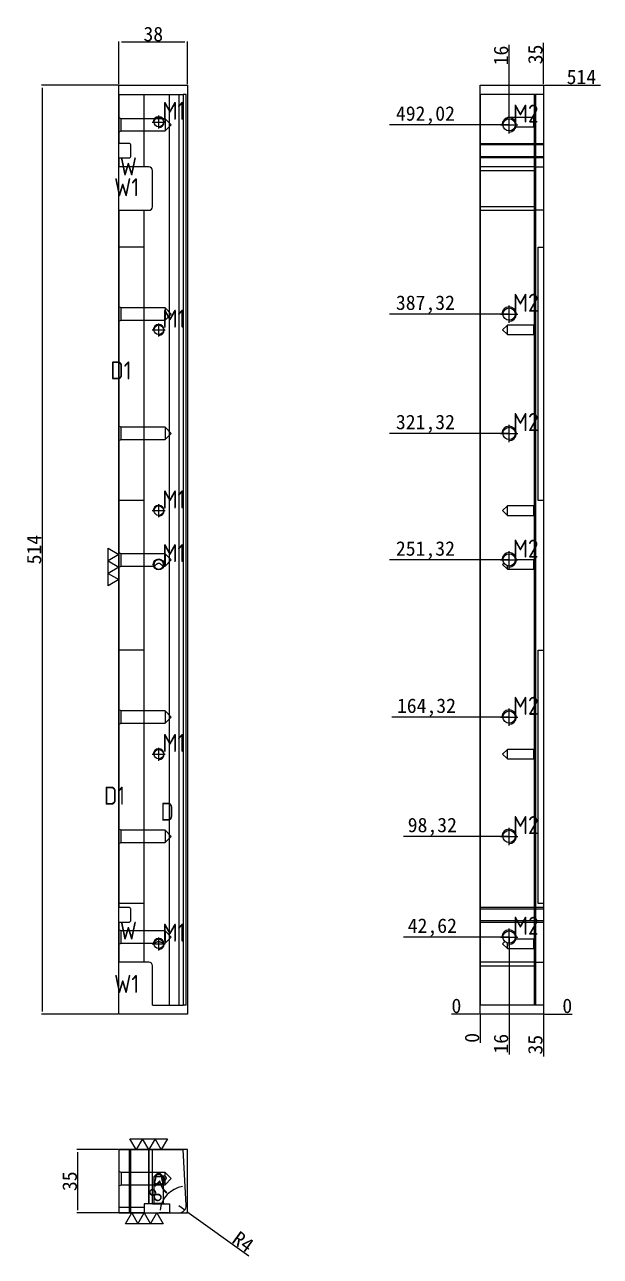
# Model space of a CAD drawing. Header units: millimetres. Extents: x 16103 to 17049, y 60549 to 61253.
# Drawn here: x 16103 to 16421, y 60549 to 61231 of the extents above; entities that cross this region are included whole.
import ezdxf

# ---------------------------------------------------------------- set-up
doc = ezdxf.new("R2010")
doc.units = ezdxf.units.MM
doc.linetypes.add('CENTER', pattern=[0])
doc.linetypes.add('DASHED', pattern=[0])
doc.layers.add('dim', color=4, linetype='Continuous')
doc.layers.add('PUNCH', color=2, linetype='Continuous')
doc.layers.add('dim_temp', color=161, linetype='Continuous', lineweight=9)
doc.styles.add('_PUG_ERP', font='txt')
doc.styles.add('gbenor', font='gbenor.shx', dxfattribs={"bigfont": 'gbcbig'})
doc.dimstyles.new('_PUG_ERP', dxfattribs={"dimtxt": 8, "dimasz": 1.5, "dimexe": 0.5, "dimexo": 0.5, "dimgap": 0.5, "dimtad": 1, "dimtxsty": '_PUG_ERP', "dimblk": 'CLOSEDBLANK', "dimcen": 0, "dimclrd": 4, "dimclre": 4, "dimclrt": 3, "dimazin": 3, "dimtfac": 1, "dimtmove": 0, "dimatfit": 3, "dimldrblk": 'CLOSEDBLANK', "dimlwd": 9, "dimlwe": 9})

# ---------------------------------------------------------------- blocks, each defined once
blk = doc.blocks.new('*D1266')
at = {"layer": 'Defpoints', "color": 0}
for p in [(16155.11, 61221.2), (16155.11, 61197.48), (16193.11, 61197.48)]:
    blk.add_point(p, dxfattribs=at)
at = {"layer": 'dim', "color": 4, "lineweight": 9}
for p, q in [((16155.11, 61197.98), (16155.11, 61221.7)), ((16191.61, 61221.2), (16156.61, 61221.2)), ((16193.11, 61197.98), (16193.11, 61221.7))]:
    blk.add_line(p, q, dxfattribs=at)
at = {"layer": 'dim', "color": 3, "lineweight": 18, "insert": (16174.11, 61225.7), "char_height": 8, "attachment_point": 5, "style": '_PUG_ERP'}
blk.add_mtext('38', dxfattribs=at)
blk = doc.blocks.new('_ClosedBlank')
blk = doc.blocks.new('*D1267')
at = {"layer": 'Defpoints', "color": 0}
for p in [(16155.11, 61197.48), (16112.7, 60683.48), (16155.11, 60683.48)]:
    blk.add_point(p, dxfattribs=at)
at = {"layer": 'dim', "color": 4, "lineweight": 9}
for p, q in [((16154.61, 61197.48), (16112.2, 61197.48)), ((16112.7, 61195.98), (16112.7, 60684.98)), ((16154.61, 60683.48), (16112.2, 60683.48))]:
    blk.add_line(p, q, dxfattribs=at)
at = {"layer": 'dim', "color": 3, "lineweight": 18, "insert": (16108.2, 60940.48), "char_height": 8, "attachment_point": 5, "rotation": 90, "style": '_PUG_ERP'}
blk.add_mtext('514', dxfattribs=at)
blk = doc.blocks.new('*D1268')
at = {"layer": 'Defpoints', "color": 0}
for p in [(16132.4, 60608.48), (16155.11, 60608.48), (16155.11, 60573.48)]:
    blk.add_point(p, dxfattribs=at)
at = {"layer": 'dim', "color": 4, "lineweight": 9}
for p, q in [((16154.61, 60608.48), (16131.9, 60608.48)), ((16132.4, 60574.98), (16132.4, 60606.98)), ((16154.61, 60573.48), (16131.9, 60573.48))]:
    blk.add_line(p, q, dxfattribs=at)
at = {"layer": 'dim', "color": 3, "lineweight": 18, "insert": (16127.9, 60590.98), "char_height": 8, "attachment_point": 5, "rotation": 90, "style": '_PUG_ERP'}
blk.add_mtext('35', dxfattribs=at)
blk = doc.blocks.new('*D1269')
at = {"layer": 'Defpoints', "color": 0}
for p in [(16354.96, 60683.48), (16389.96, 60683.48), (16399.96, 60683.48)]:
    blk.add_point(p, dxfattribs=at)
at = {"layer": 'dim', "color": 4, "lineweight": 9}
blk.add_line((16390.46, 60683.48), (16405.79, 60683.48), dxfattribs=at)
at = {"layer": 'dim', "color": 3, "lineweight": 18, "insert": (16403.12, 60687.98), "char_height": 8, "attachment_point": 5, "style": '_PUG_ERP'}
blk.add_mtext('0', dxfattribs=at)
blk = doc.blocks.new('*D1270')
at = {"layer": 'Defpoints', "color": 0}
for p in [(16389.96, 61197.48), (16399.96, 61197.48), (16354.96, 60683.48)]:
    blk.add_point(p, dxfattribs=at)
at = {"layer": 'dim', "color": 4, "lineweight": 9}
blk.add_line((16390.46, 61197.48), (16421.41, 61197.48), dxfattribs=at)
at = {"layer": 'dim', "color": 3, "lineweight": 18, "insert": (16410.93, 61201.98), "char_height": 8, "attachment_point": 5, "style": '_PUG_ERP'}
blk.add_mtext('514', dxfattribs=at)
blk = doc.blocks.new('*D1271')
at = {"layer": 'Defpoints', "color": 0}
for p in [(16344.96, 60683.48), (16354.96, 60683.48), (16354.96, 60683.48)]:
    blk.add_point(p, dxfattribs=at)
at = {"layer": 'dim', "color": 4, "lineweight": 9}
blk.add_line((16354.46, 60683.48), (16339.12, 60683.48), dxfattribs=at)
at = {"layer": 'dim', "color": 3, "lineweight": 18, "insert": (16341.79, 60687.98), "char_height": 8, "attachment_point": 5, "style": '_PUG_ERP'}
blk.add_mtext('0', dxfattribs=at)
blk = doc.blocks.new('*D1272')
at = {"layer": 'Defpoints', "color": 0}
for p in [(16344.96, 60726.09), (16370.96, 60726.1), (16354.96, 60683.48)]:
    blk.add_point(p, dxfattribs=at)
at = {"layer": 'dim', "color": 4, "lineweight": 9}
for p, q in [((16347.96, 60726.09), (16312.46, 60726.09)), ((16350.96, 60726.1), (16347.96, 60726.09)), ((16370.46, 60726.1), (16350.96, 60726.1))]:
    blk.add_line(p, q, dxfattribs=at)
at = {"layer": 'dim', "color": 3, "lineweight": 18, "insert": (16328.46, 60731.36), "char_height": 8, "attachment_point": 5, "style": '_PUG_ERP'}
blk.add_mtext('42,62', dxfattribs=at)
blk = doc.blocks.new('*D1273')
at = {"layer": 'Defpoints', "color": 0}
for p in [(16344.96, 60781.79), (16370.96, 60781.8), (16354.96, 60683.48)]:
    blk.add_point(p, dxfattribs=at)
at = {"layer": 'dim', "color": 4, "lineweight": 9}
for p, q in [((16347.96, 60781.79), (16312.46, 60781.79)), ((16350.96, 60781.8), (16347.96, 60781.79)), ((16370.46, 60781.8), (16350.96, 60781.8))]:
    blk.add_line(p, q, dxfattribs=at)
at = {"layer": 'dim', "color": 3, "lineweight": 18, "insert": (16328.46, 60787.06), "char_height": 8, "attachment_point": 5, "style": '_PUG_ERP'}
blk.add_mtext('98,32', dxfattribs=at)
blk = doc.blocks.new('*D1274')
at = {"layer": 'Defpoints', "color": 0}
for p in [(16344.96, 60847.79), (16370.96, 60847.8), (16354.96, 60683.48)]:
    blk.add_point(p, dxfattribs=at)
at = {"layer": 'dim', "color": 4, "lineweight": 9}
for p, q in [((16347.96, 60847.79), (16305.98, 60847.79)), ((16350.96, 60847.8), (16347.96, 60847.79)), ((16370.46, 60847.8), (16350.96, 60847.8))]:
    blk.add_line(p, q, dxfattribs=at)
at = {"layer": 'dim', "color": 3, "lineweight": 18, "insert": (16325.22, 60853.06), "char_height": 8, "attachment_point": 5, "style": '_PUG_ERP'}
blk.add_mtext('164,32', dxfattribs=at)
blk = doc.blocks.new('*D1275')
at = {"layer": 'Defpoints', "color": 0}
for p in [(16344.96, 60934.79), (16370.96, 60934.8), (16354.96, 60683.48)]:
    blk.add_point(p, dxfattribs=at)
at = {"layer": 'dim', "color": 4, "lineweight": 9}
for p, q in [((16347.96, 60934.79), (16304.84, 60934.79)), ((16350.96, 60934.8), (16347.96, 60934.79)), ((16370.46, 60934.8), (16350.96, 60934.8))]:
    blk.add_line(p, q, dxfattribs=at)
at = {"layer": 'dim', "color": 3, "lineweight": 18, "insert": (16324.65, 60940.06), "char_height": 8, "attachment_point": 5, "style": '_PUG_ERP'}
blk.add_mtext('251,32', dxfattribs=at)
blk = doc.blocks.new('*D1276')
at = {"layer": 'Defpoints', "color": 0}
for p in [(16344.96, 61004.79), (16370.96, 61004.8), (16354.96, 60683.48)]:
    blk.add_point(p, dxfattribs=at)
at = {"layer": 'dim', "color": 4, "lineweight": 9}
for p, q in [((16347.96, 61004.79), (16304.84, 61004.79)), ((16350.96, 61004.8), (16347.96, 61004.79)), ((16370.46, 61004.8), (16350.96, 61004.8))]:
    blk.add_line(p, q, dxfattribs=at)
at = {"layer": 'dim', "color": 3, "lineweight": 18, "insert": (16324.65, 61010.06), "char_height": 8, "attachment_point": 5, "style": '_PUG_ERP'}
blk.add_mtext('321,32', dxfattribs=at)
blk = doc.blocks.new('*D1277')
at = {"layer": 'Defpoints', "color": 0}
for p in [(16344.96, 61070.79), (16370.96, 61070.8), (16354.96, 60683.48)]:
    blk.add_point(p, dxfattribs=at)
at = {"layer": 'dim', "color": 4, "lineweight": 9}
for p, q in [((16347.96, 61070.79), (16304.84, 61070.79)), ((16350.96, 61070.8), (16347.96, 61070.79)), ((16370.46, 61070.8), (16350.96, 61070.8))]:
    blk.add_line(p, q, dxfattribs=at)
at = {"layer": 'dim', "color": 3, "lineweight": 18, "insert": (16324.65, 61076.06), "char_height": 8, "attachment_point": 5, "style": '_PUG_ERP'}
blk.add_mtext('387,32', dxfattribs=at)
blk = doc.blocks.new('*D1278')
at = {"layer": 'Defpoints', "color": 0}
for p in [(16344.96, 61175.49), (16370.96, 61175.5), (16354.96, 60683.48)]:
    blk.add_point(p, dxfattribs=at)
at = {"layer": 'dim', "color": 4, "lineweight": 9}
for p, q in [((16347.96, 61175.49), (16304.84, 61175.49)), ((16350.96, 61175.5), (16347.96, 61175.49)), ((16370.46, 61175.5), (16350.96, 61175.5))]:
    blk.add_line(p, q, dxfattribs=at)
at = {"layer": 'dim', "color": 3, "lineweight": 18, "insert": (16324.65, 61180.76), "char_height": 8, "attachment_point": 5, "style": '_PUG_ERP'}
blk.add_mtext('492,02', dxfattribs=at)
blk = doc.blocks.new('*D1279')
at = {"layer": 'Defpoints', "color": 0}
for p in [(16354.96, 60683.48), (16389.96, 60683.48), (16389.96, 60673.48)]:
    blk.add_point(p, dxfattribs=at)
at = {"layer": 'dim', "color": 4, "lineweight": 9}
for p, q in [((16389.96, 60682.98), (16389.96, 60679.48)), ((16389.96, 60679.48), (16389.96, 60676.48)), ((16389.96, 60676.48), (16389.96, 60660.02))]:
    blk.add_line(p, q, dxfattribs=at)
at = {"layer": 'dim', "color": 3, "lineweight": 18, "insert": (16385.46, 60666.5), "char_height": 8, "attachment_point": 5, "rotation": 90, "style": '_PUG_ERP'}
blk.add_mtext('35', dxfattribs=at)
blk = doc.blocks.new('*D1280')
at = {"layer": 'Defpoints', "color": 0}
for p in [(16370.96, 60726.1), (16354.96, 60683.48), (16370.96, 60673.48)]:
    blk.add_point(p, dxfattribs=at)
at = {"layer": 'dim', "color": 4, "lineweight": 9}
blk.add_line((16370.96, 60725.6), (16370.96, 60661.17), dxfattribs=at)
at = {"layer": 'dim', "color": 3, "lineweight": 18, "insert": (16366.46, 60667.07), "char_height": 8, "attachment_point": 5, "rotation": 90, "style": '_PUG_ERP'}
blk.add_mtext('16', dxfattribs=at)
blk = doc.blocks.new('*D1281')
at = {"layer": 'Defpoints', "color": 0}
for p in [(16354.96, 60683.48), (16354.96, 60683.48), (16354.96, 60673.48)]:
    blk.add_point(p, dxfattribs=at)
at = {"layer": 'dim', "color": 4, "lineweight": 9}
blk.add_line((16354.96, 60682.98), (16354.96, 60667.64), dxfattribs=at)
at = {"layer": 'dim', "color": 3, "lineweight": 18, "insert": (16350.46, 60670.31), "char_height": 8, "attachment_point": 5, "rotation": 90, "style": '_PUG_ERP'}
blk.add_mtext('0', dxfattribs=at)
blk = doc.blocks.new('*D1282')
at = {"layer": 'Defpoints', "color": 0}
for p in [(16389.96, 61207.48), (16389.96, 61197.48), (16354.96, 60683.48)]:
    blk.add_point(p, dxfattribs=at)
at = {"layer": 'dim', "color": 4, "lineweight": 9}
for p, q in [((16389.96, 61204.48), (16389.96, 61220.93)), ((16389.96, 61201.48), (16389.96, 61204.48)), ((16389.96, 61197.98), (16389.96, 61201.48))]:
    blk.add_line(p, q, dxfattribs=at)
at = {"layer": 'dim', "color": 3, "lineweight": 18, "insert": (16385.46, 61214.45), "char_height": 8, "attachment_point": 5, "rotation": 90, "style": '_PUG_ERP'}
blk.add_mtext('35', dxfattribs=at)
blk = doc.blocks.new('*D1283')
at = {"layer": 'Defpoints', "color": 0}
for p in [(16370.96, 61207.48), (16370.96, 61175.5), (16354.96, 60683.48)]:
    blk.add_point(p, dxfattribs=at)
at = {"layer": 'dim', "color": 4, "lineweight": 9}
blk.add_line((16370.96, 61176), (16370.96, 61219.79), dxfattribs=at)
at = {"layer": 'dim', "color": 3, "lineweight": 18, "insert": (16366.46, 61213.88), "char_height": 8, "attachment_point": 5, "rotation": 90, "style": '_PUG_ERP'}
blk.add_mtext('16', dxfattribs=at)
blk = doc.blocks.new('*D1284')
at = {"layer": 'Defpoints', "color": 0}
for p in [(16190.67, 60608.48), (16184.71, 60585.95), (16192.28, 60577.69), (16183.11, 60573.48), (16188.29, 60573.48)]:
    blk.add_point(p, dxfattribs=at)
at = {"layer": 'dim', "color": 4, "lineweight": 9}
blk.add_line((16182.61, 60573.48), (16177.29, 60573.48), dxfattribs=at)
blk.add_arc((16192.51, 60573.48), 14.71, 98.84355, 174.15645, dxfattribs=at)
at = {"layer": 'dim', "color": 3, "lineweight": 18, "insert": (16178.43, 60586.83), "char_height": 8, "attachment_point": 5, "rotation": 46.5, "style": '_PUG_ERP'}
blk.add_mtext('87%%d', dxfattribs=at)
blk = doc.blocks.new('*D1285')
at = {"layer": 'Defpoints', "color": 0}
for p in [(16188.29, 60577.48), (16191.54, 60575.14)]:
    blk.add_point(p, dxfattribs=at)
at = {"layer": 'dim', "color": 4, "lineweight": 9}
for p, q in [((16188.29, 60577.48), (16191.54, 60575.14)), ((16192.75, 60574.26), (16226.99, 60549.62))]:
    blk.add_line(p, q, dxfattribs=at)
at = {"layer": 'dim', "color": 3, "lineweight": 18, "insert": (16223.8, 60557.46), "char_height": 8, "attachment_point": 5, "rotation": 324.25051, "style": '_PUG_ERP'}
blk.add_mtext('R4', dxfattribs=at)

msp = doc.modelspace()

# ---------------------------------------------------------------- linework, layer by layer
at = {"layer": 'dim', "color": 252, "lineweight": 18}
for points in [[(16155.109, 61197.476), (16193.109, 61197.476), (16193.109, 60683.476), (16155.109, 60683.476)], [(16354.956, 61197.476), (16389.956, 61197.476), (16389.956, 60683.476), (16354.956, 60683.476)]]:
    msp.add_lwpolyline(points, close=True, dxfattribs=at)
at = {"layer": 'dim', "color": 252, "linetype": 'DASHED', "lineweight": 18, "ltscale": 0.38955}
msp.add_lwpolyline([(16155.109, 60573.476), (16193.109, 60573.476), (16193.109, 60608.476), (16155.109, 60608.476)], close=True, dxfattribs=at)
at = {"layer": 'dim_temp', "lineweight": 18}
for points in [[(16149.109, 60941.187), (16155.109, 60937.723), (16149.109, 60934.259), (16155.109, 60930.795), (16149.109, 60927.331), (16155.109, 60923.867), (16149.109, 60920.403), (16149.109, 60941.187)], [(16182.013, 60614.476), (16178.549, 60608.476), (16175.085, 60614.476), (16171.62, 60608.476), (16168.156, 60614.476), (16164.692, 60608.476), (16161.228, 60614.476), (16182.013, 60614.476)], [(16158.717, 60567.476), (16162.181, 60573.476), (16165.645, 60567.476), (16169.109, 60573.476), (16172.574, 60567.476), (16176.038, 60573.476), (16179.502, 60567.476), (16158.717, 60567.476)]]:
    msp.add_lwpolyline(points, close=True, dxfattribs=at)
at = {"layer": 'PUNCH', "color": 151, "linetype": 'Continuous', "lineweight": 18}
for p, q in [((16155.109, 61192.314), (16190.671, 61192.314)), ((16155.109, 61192.314), (16155.109, 61165.195)), ((16192.285, 61192.314), (16190.671, 61192.314)), ((16190.671, 61192.314), (16190.671, 60688.476)), ((16192.285, 61192.314), (16192.29, 61192.314)), ((16192.29, 60688.476), (16192.29, 61192.314)), ((16385.747, 61192.314), (16354.956, 61192.314)), ((16354.956, 61192.314), (16354.956, 60688.476)), ((16389.956, 61192.314), (16385.747, 61192.314)), ((16389.956, 61192.314), (16389.956, 60688.476)), ((16155.109, 61157.195), (16155.109, 61152.195)), ((16155.109, 61128.195), (16155.109, 60742.395)), ((16155.109, 60734.395), (16155.109, 60712.195)), ((16173.62, 60688.476), (16190.671, 60688.476)), ((16192.285, 60688.476), (16190.671, 60688.476)), ((16192.285, 60688.476), (16192.29, 60688.476)), ((16385.747, 60688.476), (16354.956, 60688.476)), ((16389.956, 60688.476), (16385.747, 60688.476)), ((16155.109, 60608.476), (16171.62, 60608.476)), ((16155.109, 60608.476), (16155.109, 60573.476)), ((16171.62, 60608.476), (16173.62, 60608.476)), ((16173.62, 60608.476), (16190.671, 60608.476)), ((16192.285, 60577.685), (16190.671, 60608.476)), ((16169.109, 60578.476), (16169.109, 60573.476)), ((16183.109, 60578.476), (16183.109, 60573.476)), ((16169.109, 60573.476), (16155.109, 60573.476)), ((16183.109, 60573.476), (16188.29, 60573.476))]:
    msp.add_line(p, q, dxfattribs=at)
at = {"layer": 'PUNCH', "color": 2, "linetype": 'DASHED', "lineweight": 13, "ltscale": 0.38955}
for p, q in [((16169.109, 61152.195), (16169.109, 61192.314)), ((16183.109, 60688.476), (16183.109, 61192.314)), ((16384.956, 60688.476), (16384.956, 61192.314)), ((16169.109, 60712.195), (16169.109, 61128.195)), ((16169.109, 61107.895), (16155.109, 61107.895)), ((16386.986, 60967.695), (16386.986, 61107.895)), ((16169.109, 60967.695), (16155.109, 60967.695)), ((16169.109, 60884.895), (16155.109, 60884.895)), ((16386.986, 60744.695), (16386.986, 60884.895)), ((16169.109, 60744.695), (16155.109, 60744.695)), ((16169.109, 60576.446), (16155.109, 60576.446))]:
    msp.add_line(p, q, dxfattribs=at)
at = {"layer": 'PUNCH', "color": 155, "linetype": 'DASHED', "lineweight": 13, "ltscale": 0.38955}
for p, q in [((16188.29, 61192.314), (16188.29, 60688.476)), ((16389.956, 61164.495), (16354.956, 61164.495)), ((16354.956, 61157.895), (16389.956, 61157.895)), ((16354.956, 61150.195), (16384.956, 61150.195)), ((16384.956, 61130.195), (16354.956, 61130.195)), ((16354.956, 60741.695), (16389.956, 60741.695)), ((16389.956, 60735.095), (16354.956, 60735.095)), ((16354.956, 60710.195), (16384.956, 60710.195)), ((16160.909, 60608.476), (16160.909, 60573.476)), ((16160.909, 60573.476), (16160.909, 60608.476)), ((16160.909, 60573.476), (16160.909, 60608.476)), ((16160.909, 60608.476), (16160.909, 60573.476)), ((16171.62, 60578.476), (16171.62, 60608.476)), ((16171.62, 60608.476), (16171.62, 60578.476))]:
    msp.add_line(p, q, dxfattribs=at)
at = {"layer": 'PUNCH', "color": 155, "linetype": 'Continuous', "lineweight": 18}
for p, q in [((16192.285, 60688.476), (16192.285, 61192.314)), ((16385.747, 60688.476), (16385.747, 61192.314)), ((16171.62, 60578.476), (16171.62, 60608.476))]:
    msp.add_line(p, q, dxfattribs=at)
at = {"layer": 'PUNCH', "color": 5, "linetype": 'DASHED', "lineweight": 13, "ltscale": 0.38955}
for p, q in [((16156.303, 61178.898), (16155.109, 61179.495)), ((16180.689, 61178.898), (16156.303, 61178.898)), ((16156.303, 61175.495), (16156.303, 61178.898)), ((16156.303, 61172.092), (16156.303, 61175.495)), ((16184.092, 61175.495), (16180.689, 61178.898)), ((16180.689, 61178.898), (16180.689, 61172.092)), ((16180.689, 61172.092), (16184.092, 61175.495)), ((16369.956, 61179.617), (16367.353, 61177.014)), ((16367.353, 61177.014), (16367.745, 61176.622)), ((16384.559, 61179.617), (16369.956, 61179.617)), ((16369.956, 61178.748), (16369.956, 61179.617)), ((16384.956, 61180.014), (16384.559, 61179.617)), ((16384.559, 61174.411), (16384.559, 61179.617)), ((16155.109, 61171.495), (16156.303, 61172.092)), ((16156.303, 61172.092), (16180.689, 61172.092)), ((16374.182, 61174.411), (16384.559, 61174.411)), ((16384.559, 61174.411), (16384.956, 61174.014)), ((16156.303, 61074.198), (16155.109, 61074.795)), ((16180.689, 61074.198), (16156.303, 61074.198)), ((16156.303, 61070.795), (16156.303, 61074.198)), ((16184.092, 61070.795), (16180.689, 61074.198)), ((16180.689, 61074.198), (16180.689, 61067.392)), ((16155.109, 61066.795), (16156.303, 61067.392)), ((16156.303, 61067.392), (16156.303, 61070.795)), ((16156.303, 61067.392), (16180.689, 61067.392)), ((16180.689, 61067.392), (16184.092, 61070.795)), ((16369.956, 61064.617), (16367.353, 61062.014)), ((16367.353, 61062.014), (16369.956, 61059.411)), ((16384.559, 61064.617), (16369.956, 61064.617)), ((16369.956, 61059.411), (16369.956, 61064.617)), ((16369.956, 61059.411), (16384.559, 61059.411)), ((16384.956, 61065.014), (16384.559, 61064.617)), ((16384.559, 61059.411), (16384.559, 61064.617)), ((16384.559, 61059.411), (16384.956, 61059.014)), ((16156.303, 61008.198), (16155.109, 61008.795)), ((16180.689, 61008.198), (16156.303, 61008.198)), ((16156.303, 61004.795), (16156.303, 61008.198)), ((16156.303, 61001.392), (16156.303, 61004.795)), ((16184.092, 61004.795), (16180.689, 61008.198)), ((16180.689, 61008.198), (16180.689, 61001.392)), ((16180.689, 61001.392), (16184.092, 61004.795)), ((16155.109, 61000.795), (16156.303, 61001.392)), ((16156.303, 61001.392), (16180.689, 61001.392)), ((16369.956, 60964.617), (16367.353, 60962.014)), ((16384.559, 60964.617), (16369.956, 60964.617)), ((16369.956, 60959.411), (16369.956, 60964.617)), ((16384.956, 60965.014), (16384.559, 60964.617)), ((16384.559, 60959.411), (16384.559, 60964.617)), ((16367.353, 60962.014), (16369.956, 60959.411)), ((16369.956, 60959.411), (16384.559, 60959.411)), ((16384.559, 60959.411), (16384.956, 60959.014)), ((16156.303, 60938.198), (16155.109, 60938.795)), ((16180.689, 60938.198), (16156.303, 60938.198)), ((16156.303, 60934.795), (16156.303, 60938.198)), ((16184.092, 60934.795), (16180.689, 60938.198)), ((16180.689, 60938.198), (16180.689, 60931.392)), ((16155.109, 60930.795), (16156.303, 60931.392)), ((16156.303, 60931.392), (16156.303, 60934.795)), ((16156.303, 60931.392), (16174.661, 60931.392)), ((16179.558, 60931.392), (16180.689, 60931.392)), ((16180.689, 60931.392), (16184.092, 60934.795)), ((16368.07, 60932.992), (16367.353, 60932.276)), ((16367.353, 60932.276), (16369.956, 60929.673)), ((16369.956, 60929.673), (16369.956, 60931.542)), ((16384.559, 60934.879), (16374.358, 60934.879)), ((16384.956, 60935.276), (16384.559, 60934.879)), ((16384.559, 60929.673), (16384.559, 60934.879)), ((16369.956, 60929.673), (16384.559, 60929.673)), ((16384.559, 60929.673), (16384.956, 60929.276)), ((16156.303, 60851.198), (16155.109, 60851.795)), ((16180.689, 60851.198), (16156.303, 60851.198)), ((16156.303, 60847.795), (16156.303, 60851.198)), ((16184.092, 60847.795), (16180.689, 60851.198)), ((16180.689, 60851.198), (16180.689, 60844.392)), ((16155.109, 60843.795), (16156.303, 60844.392)), ((16156.303, 60844.392), (16156.303, 60847.795)), ((16156.303, 60844.392), (16180.689, 60844.392)), ((16180.689, 60844.392), (16184.092, 60847.795)), ((16369.956, 60829.879), (16367.353, 60827.276)), ((16384.559, 60829.879), (16369.956, 60829.879)), ((16369.956, 60824.673), (16369.956, 60829.879)), ((16384.956, 60830.276), (16384.559, 60829.879)), ((16384.559, 60824.673), (16384.559, 60829.879)), ((16367.353, 60827.276), (16369.956, 60824.673)), ((16369.956, 60824.673), (16384.559, 60824.673)), ((16384.559, 60824.673), (16384.956, 60824.276)), ((16156.303, 60785.198), (16155.109, 60785.795)), ((16180.689, 60785.198), (16156.303, 60785.198)), ((16156.303, 60781.795), (16156.303, 60785.198)), ((16156.303, 60778.392), (16156.303, 60781.795)), ((16184.092, 60781.795), (16180.689, 60785.198)), ((16180.689, 60785.198), (16180.689, 60778.392)), ((16180.689, 60778.392), (16184.092, 60781.795)), ((16155.109, 60777.795), (16156.303, 60778.392)), ((16156.303, 60778.392), (16180.689, 60778.392)), ((16156.303, 60729.498), (16155.109, 60730.095)), ((16180.689, 60729.498), (16156.303, 60729.498)), ((16156.303, 60726.095), (16156.303, 60729.498)), ((16156.303, 60722.692), (16156.303, 60726.095)), ((16184.092, 60726.095), (16180.689, 60729.498)), ((16180.689, 60729.498), (16180.689, 60722.692)), ((16180.689, 60722.692), (16184.092, 60726.095)), ((16155.109, 60722.095), (16156.303, 60722.692)), ((16156.303, 60722.692), (16174.54, 60722.692)), ((16179.679, 60722.692), (16180.689, 60722.692)), ((16368.661, 60723.583), (16367.353, 60722.276)), ((16367.353, 60722.276), (16369.956, 60719.673)), ((16369.956, 60719.673), (16369.956, 60722.842)), ((16369.956, 60719.673), (16384.559, 60719.673)), ((16384.559, 60724.879), (16374.135, 60724.879)), ((16384.956, 60725.276), (16384.559, 60724.879)), ((16384.559, 60719.673), (16384.559, 60724.879)), ((16384.559, 60719.673), (16384.956, 60719.276)), ((16156.303, 60595.879), (16155.109, 60596.476)), ((16180.689, 60595.879), (16156.303, 60595.879)), ((16156.303, 60595.879), (16156.303, 60589.073)), ((16177.109, 60596.079), (16174.506, 60593.476)), ((16179.712, 60593.476), (16177.109, 60596.079)), ((16184.092, 60592.476), (16180.689, 60595.879)), ((16180.689, 60589.073), (16180.689, 60595.879)), ((16155.109, 60588.476), (16156.303, 60589.073)), ((16156.303, 60589.073), (16180.689, 60589.073)), ((16174.506, 60593.476), (16174.506, 60578.873)), ((16179.712, 60593.476), (16174.506, 60593.476)), ((16179.712, 60578.873), (16179.712, 60593.476)), ((16180.689, 60589.073), (16184.092, 60592.476)), ((16174.506, 60578.873), (16174.109, 60578.476)), ((16174.506, 60578.873), (16177.109, 60578.873)), ((16177.109, 60578.873), (16179.712, 60578.873)), ((16180.109, 60578.476), (16179.712, 60578.873))]:
    msp.add_line(p, q, dxfattribs=at)
at = {"layer": 'PUNCH', "color": 1, "linetype": 'CENTER', "lineweight": 18, "ltscale": 0.38955}
for p, q in [((16173.509, 61177.014), (16180.709, 61177.014)), ((16177.109, 61173.414), (16177.109, 61180.614)), ((16366.156, 61175.495), (16375.756, 61175.495)), ((16370.956, 61170.695), (16370.956, 61180.295)), ((16370.956, 61065.995), (16370.956, 61075.595)), ((16366.156, 61070.795), (16375.756, 61070.795)), ((16173.509, 61062.014), (16180.709, 61062.014)), ((16177.109, 61058.414), (16177.109, 61065.614)), ((16366.156, 61004.795), (16375.756, 61004.795)), ((16370.956, 60999.995), (16370.956, 61009.595)), ((16177.109, 60958.414), (16177.109, 60965.614)), ((16173.509, 60962.014), (16180.709, 60962.014)), ((16370.956, 60929.995), (16370.956, 60939.595)), ((16366.156, 60934.795), (16375.756, 60934.795)), ((16370.956, 60842.995), (16370.956, 60852.595)), ((16366.156, 60847.795), (16375.756, 60847.795)), ((16177.109, 60823.676), (16177.109, 60830.876)), ((16173.509, 60827.276), (16180.709, 60827.276)), ((16366.156, 60781.795), (16375.756, 60781.795)), ((16370.956, 60776.995), (16370.956, 60786.595)), ((16177.109, 60718.676), (16177.109, 60725.876)), ((16366.156, 60726.095), (16375.756, 60726.095)), ((16370.956, 60721.295), (16370.956, 60730.895)), ((16173.509, 60722.276), (16180.709, 60722.276))]:
    msp.add_line(p, q, dxfattribs=at)
at = {"layer": 'PUNCH', "color": 1, "linetype": 'DASHED', "lineweight": 13, "ltscale": 0.38955}
for p, q in [((16354.956, 61165.195), (16389.956, 61165.195)), ((16389.956, 60742.395), (16354.956, 60742.395))]:
    msp.add_line(p, q, dxfattribs=at)
at = {"layer": 'PUNCH', "color": 151, "linetype": 'DASHED', "lineweight": 13, "ltscale": 0.38955}
for p, q in [((16389.956, 61157.195), (16354.956, 61157.195)), ((16384.956, 61152.195), (16354.956, 61152.195)), ((16384.956, 61152.195), (16389.956, 61152.195)), ((16354.956, 61128.195), (16384.956, 61128.195)), ((16389.956, 61128.195), (16384.956, 61128.195)), ((16386.986, 61107.895), (16389.956, 61107.895)), ((16389.956, 60967.695), (16386.986, 60967.695)), ((16386.986, 60884.895), (16389.956, 60884.895)), ((16389.956, 60744.695), (16386.986, 60744.695)), ((16354.956, 60734.395), (16389.956, 60734.395)), ((16384.956, 60712.195), (16354.956, 60712.195)), ((16384.956, 60712.195), (16389.956, 60712.195)), ((16161.609, 60573.476), (16161.609, 60608.476))]:
    msp.add_line(p, q, dxfattribs=at)
at = {"layer": 'PUNCH', "color": 1, "linetype": 'Continuous', "lineweight": 18}
msp.add_line((16173.62, 60578.476), (16173.62, 60608.476), dxfattribs=at)
at = {"layer": 'PUNCH', "color": 2, "linetype": 'Continuous', "lineweight": 18}
for p, q in [((16171.62, 60578.476), (16169.109, 60578.476)), ((16173.62, 60578.476), (16171.62, 60578.476)), ((16173.62, 60578.476), (16183.109, 60578.476))]:
    msp.add_line(p, q, dxfattribs=at)
at = {"layer": 'PUNCH', "color": 5, "linetype": 'DASHED', "lineweight": 13, "ltscale": 0.38955}
for points in [[(16175.313, 61178.898), (16175.313, 61178.898), (16175.313, 61178.898), (16175.313, 61178.898), (16175.313, 61178.898), (16175.313, 61178.898), (16175.313, 61178.898), (16175.313, 61178.898), (16175.313, 61178.898), (16175.312, 61178.898), (16175.312, 61178.897), (16175.312, 61178.897), (16175.312, 61178.897), (16175.312, 61178.897), (16175.312, 61178.897), (16175.311, 61178.897), (16175.311, 61178.896), (16175.311, 61178.896), (16175.311, 61178.896), (16175.31, 61178.896), (16175.31, 61178.895), (16175.31, 61178.895), (16175.31, 61178.895), (16175.309, 61178.895), (16175.309, 61178.894), (16175.309, 61178.894), (16175.308, 61178.894), (16175.308, 61178.893), (16175.308, 61178.893), (16175.307, 61178.893), (16175.307, 61178.892), (16175.306, 61178.892), (16175.306, 61178.891), (16175.305, 61178.891), (16175.305, 61178.89), (16175.305, 61178.89), (16175.304, 61178.89), (16175.304, 61178.889), (16175.303, 61178.889), (16175.303, 61178.888), (16175.302, 61178.888), (16175.301, 61178.887), (16175.301, 61178.887), (16175.3, 61178.886), (16175.3, 61178.885), (16175.299, 61178.885), (16175.299, 61178.884), (16175.298, 61178.884), (16175.297, 61178.883), (16175.297, 61178.882), (16175.296, 61178.882)], [(16178.957, 61178.848), (16178.955, 61178.85), (16178.953, 61178.852), (16178.951, 61178.854), (16178.949, 61178.856), (16178.948, 61178.857), (16178.946, 61178.859), (16178.944, 61178.861), (16178.942, 61178.863), (16178.941, 61178.864), (16178.939, 61178.866), (16178.938, 61178.867), (16178.936, 61178.869), (16178.934, 61178.87), (16178.933, 61178.872), (16178.932, 61178.873), (16178.93, 61178.875), (16178.929, 61178.876), (16178.927, 61178.877), (16178.926, 61178.879), (16178.925, 61178.88), (16178.924, 61178.881), (16178.922, 61178.882), (16178.921, 61178.883), (16178.92, 61178.884), (16178.919, 61178.885), (16178.918, 61178.886), (16178.917, 61178.887), (16178.916, 61178.888), (16178.915, 61178.889), (16178.914, 61178.89), (16178.913, 61178.891), (16178.913, 61178.892), (16178.912, 61178.892), (16178.911, 61178.893), (16178.911, 61178.894), (16178.91, 61178.894), (16178.909, 61178.895), (16178.909, 61178.895), (16178.908, 61178.896), (16178.908, 61178.896), (16178.908, 61178.896), (16178.907, 61178.897), (16178.907, 61178.897), (16178.907, 61178.897), (16178.906, 61178.898), (16178.906, 61178.898), (16178.906, 61178.898), (16178.906, 61178.898), (16178.906, 61178.898), (16178.906, 61178.898)], [(16174.612, 60931.542), (16174.708, 60931.575), (16174.802, 60931.611), (16174.895, 60931.651), (16174.987, 60931.694), (16175.078, 60931.742), (16175.167, 60931.792), (16175.255, 60931.847), (16175.342, 60931.905), (16175.428, 60931.968), (16175.514, 60932.034), (16175.599, 60932.104), (16175.684, 60932.177), (16175.768, 60932.253), (16175.854, 60932.331), (16175.942, 60932.411), (16176.033, 60932.492), (16176.128, 60932.573), (16176.228, 60932.653), (16176.334, 60932.73), (16176.447, 60932.801), (16176.569, 60932.865), (16176.697, 60932.919), (16176.833, 60932.96), (16176.974, 60932.985), (16177.118, 60932.992), (16177.262, 60932.982), (16177.402, 60932.955), (16177.538, 60932.913), (16177.666, 60932.858), (16177.785, 60932.793), (16177.898, 60932.721), (16178.003, 60932.644), (16178.101, 60932.564), (16178.195, 60932.484), (16178.284, 60932.404), (16178.371, 60932.324), (16178.457, 60932.247), (16178.542, 60932.171), (16178.626, 60932.099), (16178.71, 60932.03), (16178.794, 60931.965), (16178.879, 60931.904), (16178.965, 60931.846), (16179.053, 60931.792), (16179.141, 60931.741), (16179.232, 60931.695), (16179.323, 60931.651), (16179.416, 60931.612), (16179.511, 60931.575), (16179.607, 60931.542)], [(16174.639, 60931.455), (16174.64, 60931.453), (16174.641, 60931.45), (16174.642, 60931.448), (16174.642, 60931.445), (16174.643, 60931.443), (16174.644, 60931.441), (16174.645, 60931.439), (16174.645, 60931.437), (16174.646, 60931.435), (16174.647, 60931.433), (16174.647, 60931.431), (16174.648, 60931.429), (16174.649, 60931.427), (16174.649, 60931.425), (16174.65, 60931.423), (16174.651, 60931.421), (16174.651, 60931.42), (16174.652, 60931.418), (16174.652, 60931.416), (16174.653, 60931.415), (16174.653, 60931.413), (16174.654, 60931.412), (16174.654, 60931.411), (16174.655, 60931.409), (16174.655, 60931.408), (16174.656, 60931.407), (16174.656, 60931.405), (16174.657, 60931.404), (16174.657, 60931.403), (16174.657, 60931.402), (16174.658, 60931.401), (16174.658, 60931.4), (16174.658, 60931.399), (16174.659, 60931.399), (16174.659, 60931.398), (16174.659, 60931.397), (16174.659, 60931.396), (16174.66, 60931.396), (16174.66, 60931.395), (16174.66, 60931.395), (16174.66, 60931.394), (16174.66, 60931.394), (16174.661, 60931.393), (16174.661, 60931.393), (16174.661, 60931.393), (16174.661, 60931.392), (16174.661, 60931.392), (16174.661, 60931.392), (16174.661, 60931.392), (16174.661, 60931.392)], [(16179.558, 60931.392), (16179.558, 60931.392), (16179.558, 60931.392), (16179.558, 60931.392), (16179.558, 60931.392), (16179.558, 60931.392), (16179.558, 60931.393), (16179.558, 60931.393), (16179.558, 60931.393), (16179.558, 60931.393), (16179.558, 60931.394), (16179.558, 60931.394), (16179.559, 60931.394), (16179.559, 60931.395), (16179.559, 60931.395), (16179.559, 60931.395), (16179.559, 60931.396), (16179.559, 60931.396), (16179.56, 60931.397), (16179.56, 60931.397), (16179.56, 60931.398), (16179.56, 60931.399), (16179.56, 60931.399), (16179.561, 60931.4), (16179.561, 60931.401), (16179.561, 60931.401), (16179.561, 60931.402), (16179.562, 60931.403), (16179.562, 60931.404), (16179.562, 60931.404), (16179.563, 60931.405), (16179.563, 60931.406), (16179.563, 60931.407), (16179.564, 60931.408), (16179.564, 60931.409), (16179.564, 60931.41), (16179.565, 60931.411), (16179.565, 60931.412), (16179.565, 60931.413), (16179.566, 60931.414), (16179.566, 60931.416), (16179.567, 60931.417), (16179.567, 60931.418), (16179.567, 60931.419), (16179.568, 60931.42), (16179.568, 60931.422), (16179.569, 60931.423), (16179.569, 60931.424), (16179.57, 60931.426), (16179.57, 60931.427), (16179.571, 60931.429)], [(16174.543, 60722.708), (16174.542, 60722.707), (16174.542, 60722.707), (16174.542, 60722.706), (16174.542, 60722.705), (16174.542, 60722.705), (16174.542, 60722.704), (16174.542, 60722.704), (16174.542, 60722.703), (16174.542, 60722.703), (16174.542, 60722.702), (16174.542, 60722.702), (16174.541, 60722.701), (16174.541, 60722.701), (16174.541, 60722.7), (16174.541, 60722.7), (16174.541, 60722.699), (16174.541, 60722.699), (16174.541, 60722.699), (16174.541, 60722.698), (16174.541, 60722.698), (16174.541, 60722.697), (16174.541, 60722.697), (16174.541, 60722.697), (16174.541, 60722.696), (16174.541, 60722.696), (16174.541, 60722.696), (16174.54, 60722.695), (16174.54, 60722.695), (16174.54, 60722.695), (16174.54, 60722.695), (16174.54, 60722.694), (16174.54, 60722.694), (16174.54, 60722.694), (16174.54, 60722.694), (16174.54, 60722.693), (16174.54, 60722.693), (16174.54, 60722.693), (16174.54, 60722.693), (16174.54, 60722.693), (16174.54, 60722.693), (16174.54, 60722.693), (16174.54, 60722.692), (16174.54, 60722.692), (16174.54, 60722.692), (16174.54, 60722.692), (16174.54, 60722.692), (16174.54, 60722.692), (16174.54, 60722.692), (16174.54, 60722.692), (16174.54, 60722.692)], [(16179.651, 60722.837), (16179.638, 60722.893), (16179.622, 60722.958), (16179.601, 60723.03), (16179.575, 60723.111), (16179.543, 60723.199), (16179.505, 60723.293), (16179.46, 60723.395), (16179.405, 60723.503), (16179.342, 60723.615), (16179.269, 60723.729), (16179.186, 60723.845), (16179.092, 60723.963), (16178.987, 60724.079), (16178.873, 60724.191), (16178.749, 60724.298), (16178.614, 60724.4), (16178.47, 60724.495), (16178.319, 60724.58), (16178.162, 60724.657), (16177.998, 60724.722), (16177.828, 60724.778), (16177.655, 60724.821), (16177.479, 60724.852), (16177.302, 60724.872), (16177.122, 60724.879), (16176.942, 60724.873), (16176.764, 60724.856), (16176.589, 60724.826), (16176.416, 60724.785), (16176.245, 60724.731), (16176.08, 60724.667), (16175.922, 60724.592), (16175.771, 60724.508), (16175.626, 60724.415), (16175.49, 60724.313), (16175.364, 60724.207), (16175.248, 60724.095), (16175.142, 60723.98), (16175.046, 60723.863), (16174.961, 60723.746), (16174.887, 60723.631), (16174.822, 60723.519), (16174.767, 60723.41), (16174.719, 60723.307), (16174.68, 60723.211), (16174.648, 60723.121), (16174.621, 60723.039), (16174.599, 60722.964), (16174.582, 60722.899), (16174.569, 60722.842)], [(16174.569, 60722.842), (16174.656, 60722.868), (16174.743, 60722.895), (16174.831, 60722.924), (16174.918, 60722.954), (16175.007, 60722.986), (16175.096, 60723.019), (16175.185, 60723.054), (16175.276, 60723.09), (16175.367, 60723.127), (16175.46, 60723.164), (16175.555, 60723.203), (16175.651, 60723.241), (16175.749, 60723.28), (16175.849, 60723.318), (16175.952, 60723.356), (16176.057, 60723.393), (16176.165, 60723.428), (16176.275, 60723.46), (16176.387, 60723.49), (16176.501, 60723.517), (16176.617, 60723.539), (16176.736, 60723.558), (16176.857, 60723.571), (16176.978, 60723.58), (16177.099, 60723.583), (16177.22, 60723.581), (16177.341, 60723.573), (16177.462, 60723.56), (16177.581, 60723.543), (16177.698, 60723.521), (16177.813, 60723.495), (16177.926, 60723.466), (16178.037, 60723.433), (16178.145, 60723.398), (16178.25, 60723.362), (16178.353, 60723.325), (16178.454, 60723.286), (16178.553, 60723.247), (16178.65, 60723.209), (16178.745, 60723.17), (16178.84, 60723.131), (16178.933, 60723.094), (16179.026, 60723.057), (16179.117, 60723.022), (16179.207, 60722.988), (16179.297, 60722.955), (16179.386, 60722.925), (16179.474, 60722.895), (16179.562, 60722.868), (16179.65, 60722.842)], [(16179.679, 60722.692), (16179.679, 60722.692), (16179.679, 60722.692), (16179.679, 60722.692), (16179.679, 60722.692), (16179.679, 60722.693), (16179.679, 60722.693), (16179.679, 60722.693), (16179.679, 60722.693), (16179.679, 60722.694), (16179.679, 60722.694), (16179.679, 60722.695), (16179.678, 60722.695), (16179.678, 60722.695), (16179.678, 60722.696), (16179.678, 60722.697), (16179.678, 60722.697), (16179.678, 60722.698), (16179.678, 60722.699), (16179.678, 60722.699), (16179.678, 60722.7), (16179.677, 60722.701), (16179.677, 60722.702), (16179.677, 60722.703), (16179.677, 60722.704), (16179.677, 60722.705), (16179.677, 60722.706), (16179.677, 60722.707), (16179.676, 60722.708), (16179.676, 60722.709), (16179.676, 60722.71), (16179.676, 60722.711), (16179.676, 60722.713), (16179.675, 60722.714), (16179.675, 60722.715), (16179.675, 60722.717), (16179.675, 60722.718), (16179.674, 60722.72), (16179.674, 60722.721), (16179.674, 60722.723), (16179.674, 60722.724), (16179.673, 60722.726), (16179.673, 60722.728), (16179.673, 60722.729), (16179.672, 60722.731), (16179.672, 60722.733), (16179.672, 60722.735), (16179.671, 60722.736), (16179.671, 60722.738), (16179.671, 60722.74), (16179.67, 60722.742)], [(16179.607, 60593.476), (16179.583, 60593.17), (16179.566, 60592.859), (16179.558, 60592.544), (16179.561, 60592.227), (16179.574, 60591.913), (16179.596, 60591.606), (16179.623, 60591.305), (16179.653, 60591.014), (16179.681, 60590.737), (16179.702, 60590.474), (16179.712, 60590.226), (16179.706, 60589.999), (16179.678, 60589.794), (16179.622, 60589.613), (16179.536, 60589.461), (16179.416, 60589.337), (16179.261, 60589.24), (16179.072, 60589.171), (16178.852, 60589.123), (16178.605, 60589.095), (16178.334, 60589.08), (16178.046, 60589.074), (16177.744, 60589.073), (16177.431, 60589.073), (16177.115, 60589.074), (16176.8, 60589.073), (16176.487, 60589.073), (16176.185, 60589.074), (16175.897, 60589.08), (16175.625, 60589.094), (16175.378, 60589.122), (16175.157, 60589.168), (16174.966, 60589.236), (16174.81, 60589.331), (16174.687, 60589.454), (16174.6, 60589.606), (16174.543, 60589.787), (16174.514, 60589.992), (16174.507, 60590.219), (16174.516, 60590.467), (16174.538, 60590.731), (16174.566, 60591.009), (16174.595, 60591.301), (16174.623, 60591.601), (16174.644, 60591.909), (16174.658, 60592.225), (16174.661, 60592.541), (16174.653, 60592.856), (16174.637, 60593.167), (16174.612, 60593.476)], [(16175.168, 60593.476), (16175.248, 60593.133), (16175.299, 60592.78), (16175.312, 60592.417), (16175.286, 60592.059), (16175.225, 60591.707), (16175.138, 60591.37), (16175.034, 60591.05), (16174.922, 60590.745), (16174.811, 60590.458), (16174.708, 60590.192), (16174.618, 60589.944), (16174.551, 60589.721), (16174.512, 60589.526), (16174.511, 60589.362), (16174.551, 60589.235), (16174.639, 60589.145), (16174.775, 60589.093), (16174.957, 60589.073), (16175.181, 60589.08), (16175.442, 60589.107), (16175.734, 60589.144), (16176.052, 60589.183), (16176.391, 60589.218), (16176.743, 60589.241), (16177.105, 60589.25), (16177.465, 60589.242), (16177.819, 60589.219), (16178.158, 60589.184), (16178.476, 60589.145), (16178.769, 60589.108), (16179.03, 60589.081), (16179.255, 60589.073), (16179.438, 60589.091), (16179.576, 60589.143), (16179.665, 60589.231), (16179.708, 60589.358), (16179.707, 60589.521), (16179.669, 60589.716), (16179.602, 60589.939), (16179.514, 60590.185), (16179.41, 60590.453), (16179.299, 60590.741), (16179.187, 60591.045), (16179.082, 60591.367), (16178.994, 60591.705), (16178.933, 60592.055), (16178.906, 60592.417), (16178.92, 60592.776), (16178.97, 60593.131), (16179.051, 60593.476)], [(16179.65, 60593.476), (16179.664, 60593.225), (16179.673, 60592.971), (16179.678, 60592.714), (16179.679, 60592.455), (16179.677, 60592.195), (16179.672, 60591.938), (16179.662, 60591.685), (16179.647, 60591.436), (16179.625, 60591.192), (16179.595, 60590.958), (16179.554, 60590.735), (16179.499, 60590.523), (16179.428, 60590.324), (16179.338, 60590.14), (16179.229, 60589.975), (16179.096, 60589.828), (16178.942, 60589.701), (16178.767, 60589.595), (16178.57, 60589.508), (16178.356, 60589.438), (16178.127, 60589.385), (16177.885, 60589.345), (16177.634, 60589.319), (16177.378, 60589.303), (16177.118, 60589.298), (16176.858, 60589.302), (16176.602, 60589.317), (16176.351, 60589.343), (16176.108, 60589.382), (16175.879, 60589.434), (16175.664, 60589.502), (16175.465, 60589.589), (16175.289, 60589.693), (16175.133, 60589.818), (16174.999, 60589.964), (16174.888, 60590.128), (16174.796, 60590.311), (16174.724, 60590.51), (16174.668, 60590.722), (16174.626, 60590.948), (16174.594, 60591.184), (16174.572, 60591.426), (16174.557, 60591.676), (16174.547, 60591.932), (16174.542, 60592.19), (16174.54, 60592.448), (16174.541, 60592.707), (16174.546, 60592.966), (16174.555, 60593.223), (16174.569, 60593.476)], [(16174.569, 60593.476), (16174.656, 60593.555), (16174.743, 60593.633), (16174.831, 60593.71), (16174.918, 60593.785), (16175.007, 60593.859), (16175.096, 60593.932), (16175.185, 60594.003), (16175.276, 60594.072), (16175.367, 60594.14), (16175.46, 60594.205), (16175.555, 60594.269), (16175.651, 60594.329), (16175.749, 60594.388), (16175.849, 60594.443), (16175.952, 60594.495), (16176.057, 60594.544), (16176.165, 60594.589), (16176.275, 60594.63), (16176.387, 60594.666), (16176.501, 60594.697), (16176.617, 60594.723), (16176.736, 60594.743), (16176.857, 60594.759), (16176.978, 60594.768), (16177.099, 60594.771), (16177.22, 60594.769), (16177.341, 60594.761), (16177.462, 60594.746), (16177.581, 60594.727), (16177.698, 60594.702), (16177.813, 60594.671), (16177.926, 60594.636), (16178.037, 60594.596), (16178.145, 60594.552), (16178.25, 60594.503), (16178.353, 60594.452), (16178.454, 60594.397), (16178.553, 60594.339), (16178.65, 60594.278), (16178.745, 60594.214), (16178.84, 60594.148), (16178.933, 60594.08), (16179.026, 60594.009), (16179.117, 60593.937), (16179.207, 60593.864), (16179.297, 60593.788), (16179.386, 60593.712), (16179.474, 60593.634), (16179.562, 60593.556), (16179.65, 60593.476)], [(16174.612, 60593.476), (16174.708, 60593.577), (16174.802, 60593.678), (16174.895, 60593.778), (16174.987, 60593.878), (16175.078, 60593.978), (16175.167, 60594.077), (16175.255, 60594.175), (16175.342, 60594.273), (16175.428, 60594.37), (16175.514, 60594.465), (16175.599, 60594.559), (16175.684, 60594.65), (16175.768, 60594.738), (16175.854, 60594.823), (16175.942, 60594.904), (16176.033, 60594.981), (16176.128, 60595.053), (16176.228, 60595.12), (16176.334, 60595.18), (16176.447, 60595.234), (16176.569, 60595.279), (16176.697, 60595.315), (16176.833, 60595.341), (16176.974, 60595.357), (16177.118, 60595.362), (16177.262, 60595.356), (16177.402, 60595.339), (16177.538, 60595.311), (16177.666, 60595.274), (16177.785, 60595.228), (16177.898, 60595.173), (16178.003, 60595.112), (16178.101, 60595.046), (16178.195, 60594.974), (16178.284, 60594.897), (16178.371, 60594.816), (16178.457, 60594.731), (16178.542, 60594.643), (16178.626, 60594.552), (16178.71, 60594.46), (16178.794, 60594.366), (16178.879, 60594.27), (16178.965, 60594.174), (16179.053, 60594.076), (16179.141, 60593.978), (16179.232, 60593.879), (16179.323, 60593.779), (16179.416, 60593.678), (16179.511, 60593.577), (16179.607, 60593.476)], [(16179.051, 60593.476), (16178.943, 60593.578), (16178.836, 60593.681), (16178.732, 60593.784), (16178.63, 60593.888), (16178.531, 60593.993), (16178.435, 60594.098), (16178.342, 60594.204), (16178.254, 60594.312), (16178.171, 60594.421), (16178.095, 60594.531), (16178.029, 60594.64), (16177.971, 60594.749), (16177.923, 60594.856), (16177.884, 60594.962), (16177.853, 60595.064), (16177.828, 60595.161), (16177.804, 60595.252), (16177.777, 60595.338), (16177.743, 60595.417), (16177.696, 60595.489), (16177.631, 60595.553), (16177.543, 60595.607), (16177.429, 60595.648), (16177.291, 60595.675), (16177.137, 60595.686), (16176.98, 60595.681), (16176.834, 60595.659), (16176.712, 60595.623), (16176.616, 60595.573), (16176.543, 60595.512), (16176.49, 60595.442), (16176.452, 60595.364), (16176.423, 60595.279), (16176.398, 60595.188), (16176.373, 60595.092), (16176.344, 60594.99), (16176.307, 60594.884), (16176.26, 60594.775), (16176.204, 60594.665), (16176.139, 60594.555), (16176.064, 60594.444), (16175.982, 60594.334), (16175.892, 60594.223), (16175.798, 60594.114), (16175.7, 60594.006), (16175.599, 60593.899), (16175.495, 60593.793), (16175.388, 60593.687), (16175.279, 60593.581), (16175.168, 60593.476)]]:
    msp.add_lwpolyline(points, dxfattribs=at)
at = {"layer": 'PUNCH', "color": 1, "lineweight": 18}
for points in [[(16155.109, 61157.195), (16160.909, 61157.195, 0.4142136), (16161.609, 61157.895), (16161.609, 61164.495, 0.4142136), (16160.909, 61165.195), (16155.109, 61165.195)], [(16155.109, 61128.195), (16171.62, 61128.195, 0.4142136), (16173.62, 61130.195), (16173.62, 61150.195, 0.4142136), (16171.62, 61152.195), (16155.109, 61152.195)], [(16155.109, 60734.395), (16160.909, 60734.395, 0.4142136), (16161.609, 60735.095), (16161.609, 60741.695, 0.4142136), (16160.909, 60742.395), (16155.109, 60742.395)], [(16173.62, 60688.476), (16173.62, 60710.195, 0.4142136), (16171.62, 60712.195), (16155.109, 60712.195)]]:
    msp.add_lwpolyline(points, format="xyb", dxfattribs=at)
at = {"layer": 'PUNCH', "color": 30, "linetype": 'DASHED', "lineweight": 18, "ltscale": 0.38955}
msp.add_lwpolyline([(16179.606, 60931.541), (16179.628, 60931.617), (16179.65, 60931.709), (16179.671, 60931.814), (16179.69, 60931.934), (16179.704, 60932.067), (16179.712, 60932.215), (16179.711, 60932.375), (16179.698, 60932.545), (16179.673, 60932.726), (16179.632, 60932.916), (16179.575, 60933.11), (16179.5, 60933.305), (16179.405, 60933.502), (16179.291, 60933.696), (16179.158, 60933.882), (16179.007, 60934.057), (16178.839, 60934.221), (16178.657, 60934.369), (16178.462, 60934.5), (16178.254, 60934.614), (16178.037, 60934.708), (16177.814, 60934.782), (16177.584, 60934.835), (16177.35, 60934.868), (16177.115, 60934.879), (16176.88, 60934.869), (16176.646, 60934.837), (16176.415, 60934.785), (16176.192, 60934.712), (16175.976, 60934.619), (16175.768, 60934.506), (16175.572, 60934.376), (16175.39, 60934.23), (16175.222, 60934.068), (16175.069, 60933.892), (16174.935, 60933.707), (16174.821, 60933.515), (16174.724, 60933.318), (16174.647, 60933.12), (16174.589, 60932.925), (16174.547, 60932.735), (16174.521, 60932.553), (16174.509, 60932.381), (16174.507, 60932.22), (16174.514, 60932.072), (16174.529, 60931.937), (16174.547, 60931.817), (16174.569, 60931.71), (16174.591, 60931.618), (16174.612, 60931.542)], dxfattribs=at)
at = {"layer": 'PUNCH', "color": 30, "linetype": 'DASHED', "lineweight": 13, "ltscale": 0.38955}
for centre, radius in [((16177.109, 61177.014), 2.603), ((16370.956, 61175.495), 3.403), ((16370.956, 61070.795), 3.403), ((16177.109, 61062.014), 2.603), ((16370.956, 61004.795), 3.403), ((16177.109, 60962.014), 2.603), ((16370.956, 60934.795), 3.403), ((16370.956, 60847.795), 3.403), ((16177.109, 60827.276), 2.603), ((16370.956, 60781.795), 3.403), ((16370.956, 60726.095), 3.403)]:
    msp.add_circle(centre, radius, dxfattribs=at)
at = {"layer": 'PUNCH', "color": 30, "linetype": 'DASHED', "lineweight": 18, "ltscale": 0.38955}
for centre, radius in [((16177.109, 60932.276), 3), ((16177.109, 60722.276), 2.603)]:
    msp.add_circle(centre, radius, dxfattribs=at)
for centre, radius, start, end in [((16177.109, 61177.014), 3, 270, 180), ((16370.956, 61175.495), 4, 270, 180), ((16370.956, 61070.795), 4, 270, 180), ((16177.109, 61062.014), 3, 270, 180), ((16370.956, 61004.795), 4, 270, 180), ((16177.109, 60962.014), 3, 270, 180), ((16370.956, 60934.795), 4, 270, 180), ((16177.109, 60932.276), 2.603, 196.36591, 343.63409), ((16370.956, 60847.795), 4, 270, 180), ((16177.109, 60827.276), 3, 270, 180), ((16370.956, 60781.795), 4, 270, 180), ((16370.956, 60726.095), 4, 270, 180), ((16177.109, 60722.276), 3, 270, 180)]:
    msp.add_arc(centre, radius, start, end, dxfattribs=at)
at = {"layer": 'PUNCH', "color": 151, "linetype": 'Continuous', "lineweight": 18}
msp.add_arc((16188.29, 60577.476), 4, 270, 3, dxfattribs=at)

# ---------------------------------------------------------------- texts
at = {"layer": 'dim', "color": 4, "lineweight": 18, "style": 'gbenor'}
for s, p in [('M1', (16179.194, 61178.249)), ('M2', (16373.061, 61176.74)), ('W', (16155.579, 61147.5)), ('W1', (16152.479, 61136)), ('M2', (16373.061, 61072.04)), ('M1', (16179.194, 61063.249)), ('D1', (16150.422, 61034.631)), ('M2', (16373.061, 61006.04)), ('M1', (16179.194, 60963.249)), ('M1', (16179.194, 60933.511)), ('M2', (16373.061, 60936.04)), ('M2', (16373.061, 60849.04)), ('M1', (16179.194, 60828.511)), ('D1', (16146.863, 60799.321)), ('D', (16178.134, 60790.449)), ('M2', (16373.061, 60783.04)), ('W', (16155.579, 60724.7)), ('M1', (16179.194, 60723.511)), ('M2', (16373.061, 60727.34)), ('W1', (16152.479, 60695.141))]:
    msp.add_text(s, height=10, dxfattribs=at).set_placement(p)

# ---------------------------------------------------------------- dimensions: what is measured, and where the dimension line sits
at = {"layer": 'dim', "lineweight": 18}
dim = msp.add_linear_dim(base=(16155.109, 61221.195), p1=(16193.109, 61197.476), p2=(16155.109, 61197.476), dimstyle='_PUG_ERP', dxfattribs=at)
dim.commit()
dim.dimension.update_dxf_attribs({"geometry": '*D1266', "text_midpoint": (16174.109, 61225.695)})
for feature_location, offset, dtype, origin, picture, middle in [((16389.956, 61197.476), (0, 10), 1, (16354.956, 60683.476), '*D1282', (16385.456, 61214.452)), ((16370.956, 61175.495), (0, 31.981), 1, (16354.956, 60683.476), '*D1283', (16366.456, 61213.881)), ((16389.956, 61197.476), (10, 0), 0, (16354.956, 60683.476), '*D1270', (16410.933, 61201.976)), ((16370.956, 61175.495), (-26, 0), 0, (16354.956, 60683.476), '*D1278', (16324.647, 61180.757)), ((16370.956, 61070.795), (-26, 0), 0, (16354.956, 60683.476), '*D1277', (16324.647, 61076.057)), ((16370.956, 61004.795), (-26, 0), 0, (16354.956, 60683.476), '*D1276', (16324.647, 61010.057)), ((16370.956, 60934.795), (-26, 0), 0, (16354.956, 60683.476), '*D1275', (16324.647, 60940.057)), ((16370.956, 60847.795), (-26, 0), 0, (16354.956, 60683.476), '*D1274', (16325.218, 60853.057)), ((16370.956, 60781.795), (-26, 0), 0, (16354.956, 60683.476), '*D1273', (16328.456, 60787.057)), ((16370.956, 60726.095), (-26, 0), 0, (16354.956, 60683.476), '*D1272', (16328.456, 60731.357)), ((16370.956, 60726.095), (0, -52.619), 1, (16354.956, 60683.476), '*D1280', (16366.456, 60667.071)), ((16354.956390967, 60683.47576714), (-10, 0), 0, (16354.956390967, 60683.47576714), '*D1271', (16341.789724301, 60687.97576714)), ((16389.956391967, 60683.47576714), (10, 0), 0, (16354.956390967, 60683.47576714), '*D1269', (16403.123058634, 60687.97576714)), ((16354.956390967, 60683.47576714), (0, -10), 1, (16354.956390967, 60683.47576714), '*D1281', (16350.456390967, 60670.309100473)), ((16389.956, 60683.476), (0, -10), 1, (16354.956, 60683.476), '*D1279', (16385.456, 60666.5))]:
    dim = msp.add_ordinate_dim(feature_location=feature_location, offset=offset, dtype=dtype, origin=origin, dimstyle='_PUG_ERP', dxfattribs=at)
    dim.commit()
    dim.dimension.update_dxf_attribs({"geometry": picture, "text_midpoint": middle})
for base, p1, p2, picture, middle in [((16112.705, 60683.476), (16155.109, 61197.476), (16155.109, 60683.476), '*D1267', (16108.205, 60940.476)), ((16132.398, 60608.476), (16155.109, 60573.476), (16155.109, 60608.476), '*D1268', (16127.898, 60590.976))]:
    dim = msp.add_linear_dim(base=base, p1=p1, p2=p2, angle=90, dimstyle='_PUG_ERP', dxfattribs=at)
    dim.commit()
    dim.dimension.update_dxf_attribs({"geometry": picture, "text_midpoint": middle})
dim = msp.add_angular_dim_2l(base=(16184.708, 60585.954), line1=((16183.109, 60573.476), (16188.29, 60573.476)), line2=((16192.285, 60577.685), (16190.671, 60608.476)), dimstyle='_PUG_ERP', dxfattribs=at)
dim.commit()
dim.dimension.update_dxf_attribs({"geometry": '*D1284', "text_midpoint": (16178.43, 60586.833)})
dim = msp.add_radius_dim(center=(16188.29, 60577.476), mpoint=(16191.536, 60575.139), dimstyle='_PUG_ERP', dxfattribs=at)
dim.commit()
dim.dimension.update_dxf_attribs({"geometry": '*D1285', "text_midpoint": (16221.17, 60553.806), "dimtype": 164})

doc.saveas('drawing.dxf')
